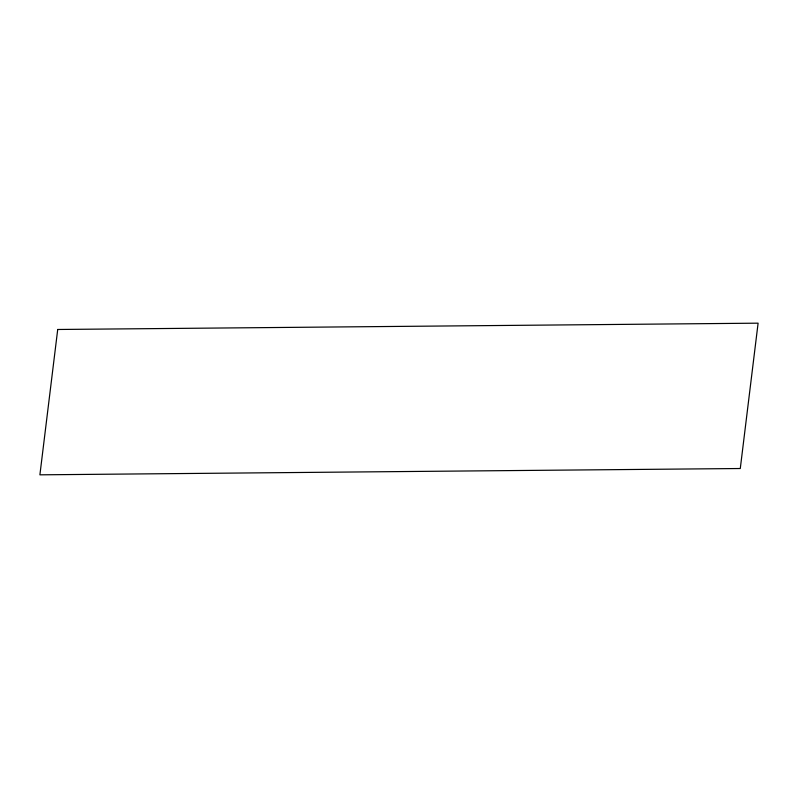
<?xml version="1.0" encoding="UTF-8"?>
<svg xmlns="http://www.w3.org/2000/svg" width="798" height="798" viewBox="0 0 798 798"><rect width="100%" height="100%" fill="white"/><g stroke="black" fill="none" stroke-linecap="round" stroke-linejoin="round"><path stroke-width="1.2" d="M57.715 329.484L39.9 474.83L740.285 468.516L758.1 323.17L57.715 329.484"/></g></svg>
